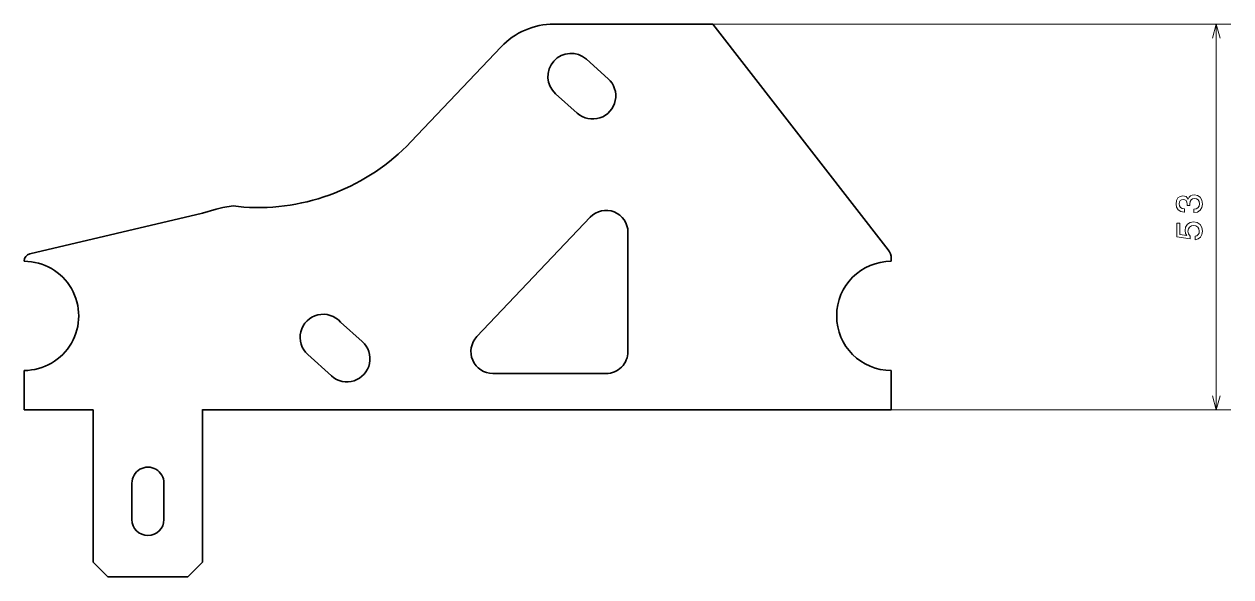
# Model space of a CAD drawing. Extents: x 126 to 292, y 156 to 232.
import ezdxf

# ---------------------------------------------------------------- set-up
doc = ezdxf.new("R2010")
doc.units = 0

msp = doc.modelspace()

# ---------------------------------------------------------------- linework, layer by layer
at = {"color": 7, "lineweight": 35, "ltscale": 0.404325}
msp.add_line((199.181839, 231.926407), (215.354858, 231.926407), dxfattribs=at)
at = {"color": 7, "lineweight": 35, "ltscale": 0.141402}
for p, q in [((221.010925, 231.926407), (215.354858, 231.926407)), ((156.594849, 178.926407), (150.938782, 178.926407)), ((215.354858, 178.926407), (221.010925, 178.926407))]:
    msp.add_line(p, q, dxfattribs=at)
at = {"color": 7, "lineweight": 13}
for p, q in [((217.354858, 231.926407), (292.139679, 231.926407)), ((290.139679, 178.926407), (290.139679, 231.926407)), ((223.010925, 178.926407), (292.139679, 178.926407))]:
    msp.add_line(p, q, dxfattribs=at)
at = {"color": 7, "lineweight": 35}
for p, q in [((245.0905, 200.922348), (221.010925, 231.926407)), ((127.208725, 200.363037), (150.938782, 205.972595)), ((188.613159, 188.991119), (204.178406, 205.398636)), ((156.594849, 178.926407), (215.354858, 178.926407)), ((221.010925, 178.926407), (245.510925, 178.926407))]:
    msp.add_line(p, q, dxfattribs=at)
at = {"color": 7, "lineweight": 35, "ltscale": 0.4498}
msp.add_line((191.927017, 228.808807), (179.544189, 215.755936), dxfattribs=at)
at = {"color": 7, "lineweight": 35, "ltscale": 0.1}
for p, q in [((206.627808, 224.426956), (203.647583, 227.094971)), ((202.392365, 219.695847), (199.412125, 222.363846)), ((169.895737, 190.980286), (172.875961, 188.312286))]:
    msp.add_line(p, q, dxfattribs=at)
at = {"color": 7, "lineweight": 35, "ltscale": 0.410188}
msp.add_line((209.354858, 203.333923), (209.354858, 186.926407), dxfattribs=at)
at = {"color": 7, "lineweight": 35, "ltscale": 0.001361}
msp.add_line((126.438774, 199.335403), (126.438774, 199.389862), dxfattribs=at)
at = {"color": 7, "lineweight": 35, "ltscale": 0.009004}
msp.add_line((245.510925, 199.335403), (245.510925, 199.695572), dxfattribs=at)
at = {"color": 7, "lineweight": 35, "ltscale": 0.10921}
msp.add_line((165.38855, 186.521271), (168.628922, 183.591599), dxfattribs=at)
at = {"color": 7, "lineweight": 35, "ltscale": 0.13407}
msp.add_line((126.438774, 178.972595), (126.438774, 184.335403), dxfattribs=at)
at = {"color": 7, "lineweight": 35, "ltscale": 0.135225}
msp.add_line((245.510925, 178.926407), (245.510925, 184.335403), dxfattribs=at)
at = {"color": 7, "lineweight": 35, "ltscale": 0.389132}
msp.add_line((206.354858, 183.926407), (190.789597, 183.926407), dxfattribs=at)
at = {"color": 7, "lineweight": 35, "ltscale": 0.000924}
msp.add_line((126.438774, 178.935638), (126.438774, 178.972595), dxfattribs=at)
at = {"color": 7, "lineweight": 35, "ltscale": 0.073072}
msp.add_line((150.938782, 176.049713), (150.938782, 178.972595), dxfattribs=at)
at = {"color": 7, "lineweight": 35, "ltscale": 0.001155}
msp.add_line((150.938782, 178.972595), (150.938782, 178.926407), dxfattribs=at)
at = {"color": 7, "lineweight": 35, "ltscale": 0.2375}
msp.add_line((135.938782, 178.935638), (126.438774, 178.935638), dxfattribs=at)
at = {"color": 7, "lineweight": 35, "ltscale": 0.072148}
msp.add_line((135.938782, 176.049713), (135.938782, 178.935638), dxfattribs=at)
at = {"color": 7, "lineweight": 35, "ltscale": 0.451898}
for p, q in [((135.938782, 176.049713), (135.938782, 157.973801)), ((150.938782, 176.049713), (150.938782, 157.973801))]:
    msp.add_line(p, q, dxfattribs=at)
at = {"color": 7, "lineweight": 35, "ltscale": 0.125}
for p, q in [((141.23877, 163.849716), (141.23877, 168.849716)), ((145.638779, 163.849716), (145.638779, 168.849716))]:
    msp.add_line(p, q, dxfattribs=at)
at = {"color": 7, "lineweight": 35, "ltscale": 0.070711}
for p, q in [((135.938782, 157.973801), (137.938782, 155.973801)), ((148.938782, 155.973801), (150.938782, 157.973801))]:
    msp.add_line(p, q, dxfattribs=at)
at = {"color": 7, "lineweight": 35, "ltscale": 0.275}
msp.add_line((148.938782, 155.973801), (137.938782, 155.973801), dxfattribs=at)
at = {"color": 7, "lineweight": 13}
for points in [[(290.657318, 229.994553), (290.139679, 231.926407), (289.62204, 229.994553)], [(289.62204, 180.858261), (290.139679, 178.926407), (290.657318, 180.858261)]]:
    msp.add_lwpolyline(points, dxfattribs=at)
for points in [[(287.040253, 206.023529), (287.075562, 206.023529), (287.559692, 206.104218), (287.922821, 206.341248), (288.154785, 206.714447), (288.24054, 207.208679), (288.154785, 207.733185), (287.932892, 208.126556), (287.579865, 208.378708), (287.125977, 208.469482), (286.82843, 208.429138), (286.586365, 208.318192), (286.39975, 208.136642), (286.26358, 207.894562), (285.991272, 208.222366), (285.557556, 208.338364), (285.164185, 208.262726), (284.866608, 208.045868), (284.680023, 207.692841), (284.614441, 207.208679), (284.695129, 206.754791), (284.917053, 206.406815), (285.270081, 206.179871), (285.739105, 206.104218), (285.774414, 206.104218), (285.774414, 206.55307), (285.45163, 206.593414), (285.219635, 206.724533), (285.07843, 206.936356), (285.028015, 207.233902), (285.068359, 207.496155), (285.174255, 207.68779), (285.345734, 207.803787), (285.577698, 207.849182), (285.824829, 207.803787), (285.991272, 207.682739), (286.092102, 207.470932), (286.122375, 207.183472), (286.11734, 206.986786), (286.515747, 206.986786), (286.505676, 207.233902), (286.551056, 207.55162), (286.672089, 207.788651), (286.868774, 207.929871), (287.125977, 207.980301), (287.418488, 207.92482), (287.635345, 207.778564), (287.771515, 207.546585), (287.816895, 207.238937), (287.766479, 206.921219), (287.615173, 206.68924), (287.373108, 206.542984), (287.040253, 206.487503)], [(287.226837, 202.307678), (287.640381, 202.418625), (287.963165, 202.665741), (288.164886, 203.028854), (288.24054, 203.492828), (288.14975, 204.002197), (287.902649, 204.40062), (287.509277, 204.652771), (287.004944, 204.748596), (286.535919, 204.662857), (286.167786, 204.420792), (285.930725, 204.042542), (285.845001, 203.553345), (285.905518, 203.17511), (286.07196, 202.882599), (285.128876, 203.023819), (285.128876, 204.556961), (284.715332, 204.556961), (284.715332, 202.685913), (286.571228, 202.408539), (286.571228, 202.811996), (286.334198, 203.104507), (286.248474, 203.477707), (286.303955, 203.800476), (286.465332, 204.047592), (286.712433, 204.203934), (287.030151, 204.259399), (287.3479, 204.203934), (287.595001, 204.042542), (287.751343, 203.795425), (287.806824, 203.477707), (287.771515, 203.210419), (287.655518, 203.003647), (287.473969, 202.852341), (287.226837, 202.776703)]]:
    msp.add_lwpolyline(points, close=True, dxfattribs=at)
at = {"color": 7, "lineweight": 35}
msp.add_lwpolyline([(150.938782, 205.972595), (152.786102, 206.49472), (153.719986, 206.71492), (155.134613, 206.950058)], dxfattribs=at)
for centre, radius, start, end in [((199.181839, 221.926407), 10, 90.000003, 136.508994), ((201.529846, 224.729401), 3.175, 48.164035, 228.16403), ((204.510086, 222.061401), 3.175, 228.16403, 48.164035), ((158.505203, 235.714905), 29, 266.222964, 316.508999), ((158.52919, 229.392685), 22.697587, 261.398891, 265.111167), ((206.354858, 203.333923), 3, 0, 136.508994), ((243.510925, 199.695572), 2, 0, 37.835), ((127.438774, 199.389862), 1, 103.3, 180.000005), ((126.438774, 191.835403), 7.5, 269.999997, 90.000003), ((245.510925, 191.835403), 7.5, 90.000003, 269.999997), ((167.517853, 188.876404), 3.175, 41.501572, 227.882818), ((190.789597, 186.926407), 3, 136.508994, 269.999997), ((170.75824, 185.946732), 3.175, 227.882818, 48.164035), ((206.354858, 186.926407), 3, 269.999997, 0), ((143.438782, 168.849716), 2.2, 0, 180.000005), ((143.438782, 163.849716), 2.2, 180.000005, 0)]:
    msp.add_arc(centre, radius, start, end, dxfattribs=at)

doc.saveas('drawing.dxf')
